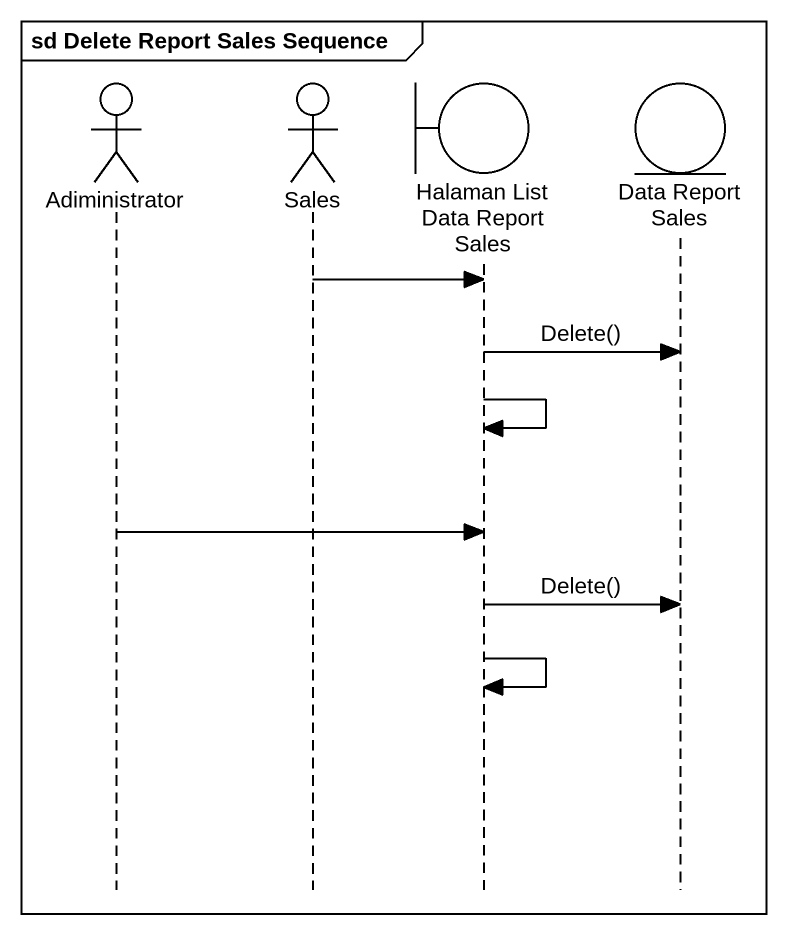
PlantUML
@startuml
mainframe sd Delete Report Sales Sequence
hide footbox
actor Adiministrator
actor Sales
boundary "Halaman List Data Report Sales" as Halaman_List_Data_Report
entity "Data Report Sales" as Data_Report_Sales

Sales -> Halaman_List_Data_Report
Halaman_List_Data_Report -> Data_Report_Sales : Delete()
Halaman_List_Data_Report -> Halaman_List_Data_Report
Adiministrator -> Halaman_List_Data_Report
Halaman_List_Data_Report -> Data_Report_Sales : Delete()
Halaman_List_Data_Report -> Halaman_List_Data_Report
@enduml
